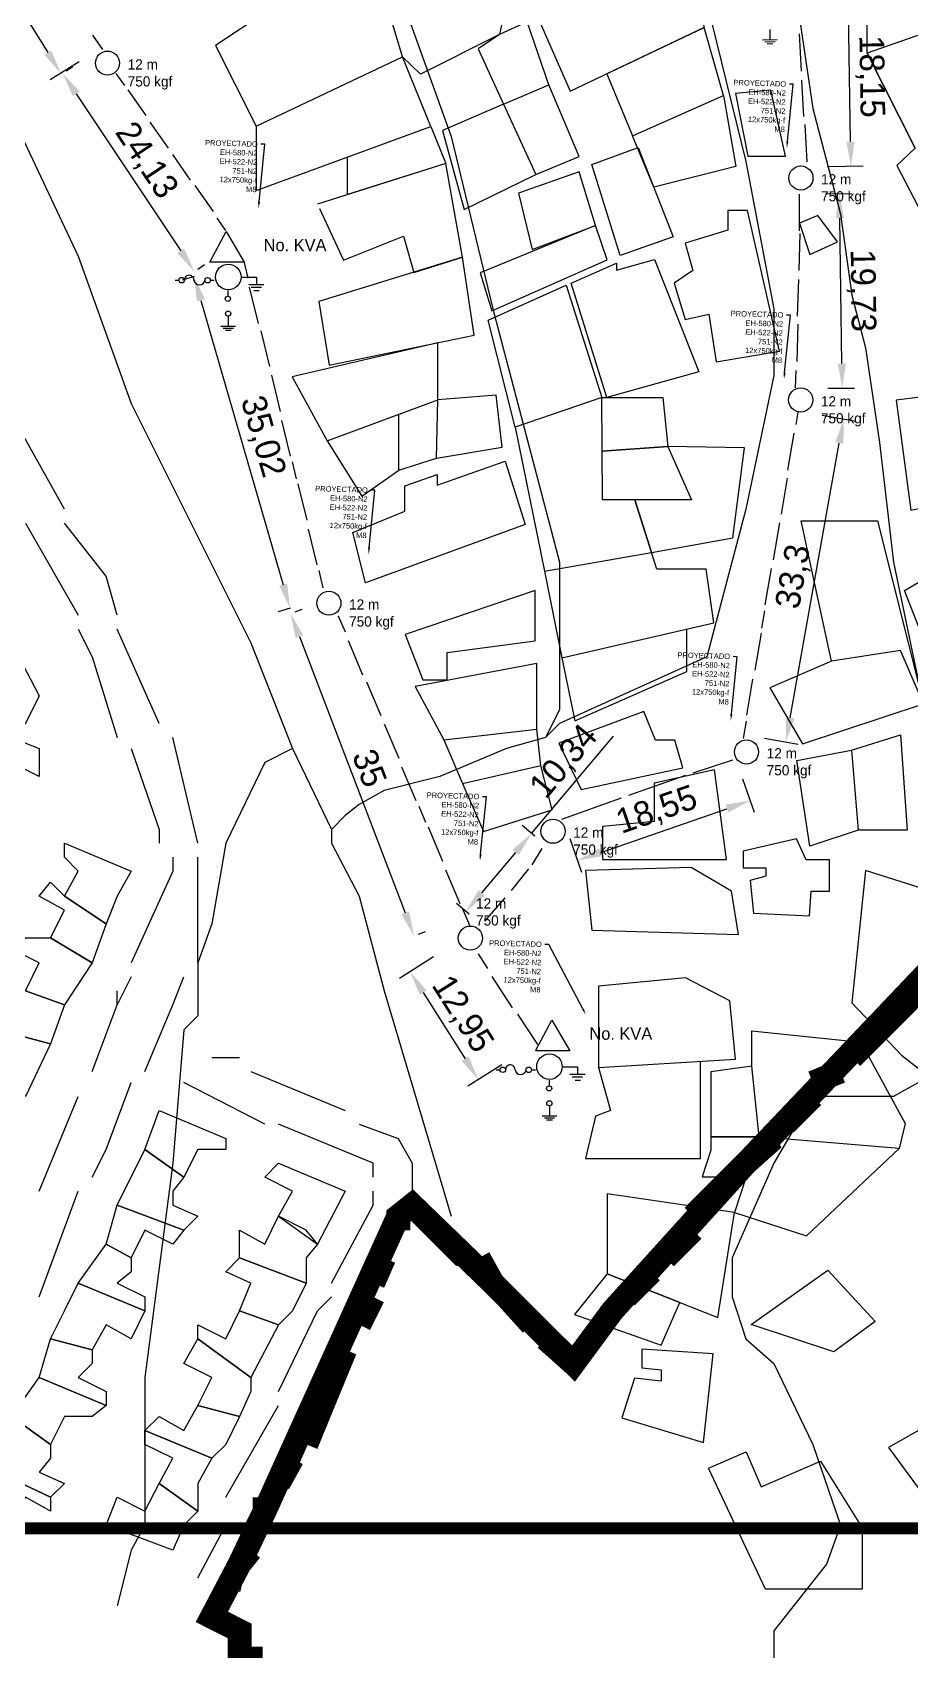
# Model space of a CAD drawing. Header units: millimetres. Extents: x -3588 to 75209, y -3737 to 38254.
# Drawn here: x 28435.8 to 28524.9, y 5341 to 5505.2 of the extents above; entities that cross this region are included whole.
import ezdxf
from ezdxf import colors
from ezdxf.entities.mleader import LeaderData, LeaderLine
from ezdxf.math import Vec2, Vec3

# ---------------------------------------------------------------- set-up
doc = ezdxf.new("R2010")
doc.units = ezdxf.units.MM
doc.linetypes.add('CONTINUA', pattern=[0])
doc.layers.add('Mancheta', color=255, linetype='Continuous')
doc.layers.add('P', color=253, linetype='Continuous')
doc.dimstyles.new('ISO-25', dxfattribs={"dimtxt": 2.5, "dimasz": 2.5, "dimexe": 1.25, "dimexo": 0.625, "dimtad": 1, "dimtxsty": 'Standard', "dimcen": 2.5, "dimadec": 0, "dimazin": 0, "dimtfac": 1, "dimtmove": 0, "dimatfit": 3, "dimfxl": 1, "dimarcsym": 0})

# ---------------------------------------------------------------- blocks, each defined once
blk = doc.blocks.new('*D145')
at = {"color": 0, "lineweight": -2, "transparency": 16777216}
for p, q in [((28426.4, 5524.92), (28423.48, 5523.1)), ((28425.86, 5521.64), (28437.39, 5503.11)), ((28440.57, 5502.15), (28437.65, 5500.33))]:
    blk.add_line(p, q, dxfattribs=at)
at = {"color": 0, "transparency": 16777216}
for points in [[(28426.22, 5521.86), (28425.51, 5521.42), (28424.54, 5523.76)], [(28437.74, 5503.33), (28437.04, 5502.89), (28438.71, 5500.99)]]:
    blk.add_solid(points, dxfattribs=at)
at = {"layer": 'Defpoints', "color": 0, "transparency": 16777216}
for p in [(28426.93, 5525.25), (28441.1, 5502.48), (28438.71, 5500.99)]:
    blk.add_point(p, dxfattribs=at)
at = {"color": 0, "transparency": 16777216, "insert": (28433.4, 5513.48), "char_height": 2.5, "attachment_point": 5, "rotation": 301.8892}
blk.add_mtext('26,82', dxfattribs=at)
blk = doc.blocks.new('*D146')
at = {"color": 0, "lineweight": -2, "transparency": 16777216}
for p, q in [((28439.26, 5501.24), (28439.94, 5501.69)), ((28440.28, 5498.92), (28450.88, 5482.99)), ((28452.62, 5481.14), (28453.3, 5481.6))]:
    blk.add_line(p, q, dxfattribs=at)
at = {"color": 0, "transparency": 16777216}
for points in [[(28440.63, 5499.15), (28439.93, 5498.69), (28438.9, 5501)], [(28451.23, 5483.22), (28450.53, 5482.76), (28452.26, 5480.9)]]:
    blk.add_solid(points, dxfattribs=at)
at = {"layer": 'Defpoints', "color": 0, "transparency": 16777216}
for p in [(28438.74, 5500.89), (28452.26, 5480.9), (28452.1, 5480.8)]:
    blk.add_point(p, dxfattribs=at)
at = {"color": 0, "transparency": 16777216, "insert": (28447.31, 5492.11), "char_height": 2.5, "attachment_point": 5, "rotation": 303.6315}
blk.add_mtext('24,13', dxfattribs=at)
blk = doc.blocks.new('*D147')
at = {"color": 0, "lineweight": -2, "transparency": 16777216}
for p, q in [((28452.26, 5480.38), (28451.04, 5480.02)), ((28452.93, 5477.97), (28461.28, 5449.13)), ((28462, 5446.74), (28460.77, 5446.38))]:
    blk.add_line(p, q, dxfattribs=at)
at = {"color": 0, "transparency": 16777216}
for points in [[(28453.34, 5478.09), (28452.53, 5477.85), (28452.24, 5480.37)], [(28461.68, 5449.25), (28460.88, 5449.02), (28461.97, 5446.73)]]:
    blk.add_solid(points, dxfattribs=at)
at = {"layer": 'Defpoints', "color": 0, "transparency": 16777216}
for p in [(28452.86, 5480.55), (28461.97, 5446.73), (28462.6, 5446.91)]:
    blk.add_point(p, dxfattribs=at)
at = {"color": 0, "transparency": 16777216, "insert": (28461.11, 5464.71), "char_height": 2.5, "width": 9.4878, "attachment_point": 5, "rotation": 286.1352}
blk.add_mtext('\\P35,02', dxfattribs=at)
blk = doc.blocks.new('*D148')
at = {"color": 0, "lineweight": -2, "transparency": 16777216}
for p, q in [((28462.48, 5446.37), (28463.21, 5446.65)), ((28462.93, 5443.87), (28473.66, 5415.85)), ((28475, 5413.68), (28475.72, 5413.96))]:
    blk.add_line(p, q, dxfattribs=at)
at = {"color": 0, "transparency": 16777216}
for points in [[(28463.32, 5444.01), (28462.54, 5443.72), (28462.04, 5446.2)], [(28474.05, 5416), (28473.27, 5415.7), (28474.55, 5413.51)]]:
    blk.add_solid(points, dxfattribs=at)
at = {"layer": 'Defpoints', "color": 0, "transparency": 16777216}
for p in [(28461.9, 5446.15), (28474.41, 5413.46), (28474.55, 5413.51)]:
    blk.add_point(p, dxfattribs=at)
at = {"color": 0, "transparency": 16777216, "insert": (28470.05, 5430.53), "char_height": 2.5, "attachment_point": 5, "rotation": 290.954}
blk.add_mtext('35', dxfattribs=at)
blk = doc.blocks.new('*D149')
at = {"color": 0, "lineweight": -2, "transparency": 16777216}
for p, q in [((28476.52, 5411.37), (28473.09, 5409.2)), ((28475.49, 5407.76), (28479.74, 5401.05)), ((28483.45, 5400.43), (28480.03, 5398.26))]:
    blk.add_line(p, q, dxfattribs=at)
at = {"color": 0, "transparency": 16777216}
for points in [[(28475.84, 5407.98), (28475.14, 5407.54), (28474.15, 5409.87)], [(28480.1, 5401.27), (28479.39, 5400.82), (28481.08, 5398.93)]]:
    blk.add_solid(points, dxfattribs=at)
at = {"layer": 'Defpoints', "color": 0, "transparency": 16777216}
for p in [(28477.04, 5411.71), (28483.98, 5400.77), (28481.08, 5398.93)]:
    blk.add_point(p, dxfattribs=at)
at = {"color": 0, "transparency": 16777216, "insert": (28479.38, 5405.52), "char_height": 2.5, "attachment_point": 5, "rotation": 302.3685}
blk.add_mtext('12,95', dxfattribs=at)
blk = doc.blocks.new('*D150')
at = {"color": 0, "lineweight": -2, "transparency": 16777216}
for p, q in [((28486.48, 5423.89), (28494.8, 5433.77)), ((28486.81, 5423.61), (28485.52, 5424.7)), ((28481.43, 5417.89), (28484.87, 5421.98)), ((28480.15, 5415.7), (28478.86, 5416.79))]:
    blk.add_line(p, q, dxfattribs=at)
at = {"color": 0, "transparency": 16777216}
for points in [[(28484.55, 5422.25), (28485.19, 5421.71), (28486.48, 5423.89)], [(28481.11, 5418.16), (28481.75, 5417.62), (28479.82, 5415.98)]]:
    blk.add_solid(points, dxfattribs=at)
at = {"layer": 'Defpoints', "color": 0, "transparency": 16777216}
for p in [(28486.48, 5423.89), (28487.29, 5423.21), (28480.63, 5415.3)]:
    blk.add_point(p, dxfattribs=at)
at = {"color": 0, "transparency": 16777216, "insert": (28489.85, 5431.13), "char_height": 2.5, "attachment_point": 5, "rotation": 49.9081}
blk.add_mtext('10,34', dxfattribs=at)
blk = doc.blocks.new('*D151')
at = {"color": 0, "lineweight": -2, "transparency": 16777216}
for p, q in [((28507.89, 5429.45), (28509.07, 5426.05)), ((28493.5, 5421.98), (28506.3, 5426.41)), ((28490.37, 5423.38), (28491.54, 5419.98))]:
    blk.add_line(p, q, dxfattribs=at)
at = {"color": 0, "transparency": 16777216}
for points in [[(28506.16, 5426.81), (28506.43, 5426.02), (28508.66, 5427.23)], [(28493.36, 5422.37), (28493.63, 5421.59), (28491.14, 5421.16)]]:
    blk.add_solid(points, dxfattribs=at)
at = {"layer": 'Defpoints', "color": 0, "transparency": 16777216}
for p in [(28507.69, 5430.04), (28508.66, 5427.23), (28490.16, 5423.97)]:
    blk.add_point(p, dxfattribs=at)
at = {"color": 0, "transparency": 16777216, "insert": (28499.22, 5426.17), "char_height": 2.5, "attachment_point": 5, "rotation": 19.0946}
blk.add_mtext('18,55', dxfattribs=at)
blk = doc.blocks.new('*D152')
at = {"color": 0, "lineweight": -2, "transparency": 16777216}
for p, q in [((28515.98, 5466.34), (28519.39, 5465.73)), ((28512.73, 5435.63), (28517.71, 5463.49)), ((28510.11, 5433.56), (28513.52, 5432.95))]:
    blk.add_line(p, q, dxfattribs=at)
at = {"color": 0, "transparency": 16777216}
for points in [[(28517.3, 5463.57), (28518.12, 5463.42), (28518.16, 5465.95)], [(28512.32, 5435.7), (28513.14, 5435.56), (28512.29, 5433.17)]]:
    blk.add_solid(points, dxfattribs=at)
at = {"layer": 'Defpoints', "color": 0, "transparency": 16777216}
for p in [(28515.37, 5466.45), (28518.16, 5465.95), (28509.5, 5433.67)]:
    blk.add_point(p, dxfattribs=at)
at = {"color": 0, "transparency": 16777216, "insert": (28513.17, 5449.93), "char_height": 2.5, "attachment_point": 5, "rotation": 79.8511}
blk.add_mtext('33,3', dxfattribs=at)
blk = doc.blocks.new('*D153')
at = {"color": 0, "lineweight": -2, "transparency": 16777216}
for p, q in [((28516.29, 5488.78), (28518.97, 5488.81)), ((28517.96, 5471.56), (28517.76, 5486.3)), ((28516.56, 5469.05), (28519.25, 5469.08))]:
    blk.add_line(p, q, dxfattribs=at)
at = {"color": 0, "transparency": 16777216}
for points in [[(28518.18, 5486.3), (28517.34, 5486.29), (28517.72, 5488.8)], [(28518.38, 5471.57), (28517.55, 5471.56), (28518, 5469.07)]]:
    blk.add_solid(points, dxfattribs=at)
at = {"layer": 'Defpoints', "color": 0, "transparency": 16777216}
for p in [(28515.67, 5488.77), (28517.72, 5488.8), (28515.94, 5469.04)]:
    blk.add_point(p, dxfattribs=at)
at = {"color": 0, "transparency": 16777216, "insert": (28519.94, 5478.96), "char_height": 2.5, "attachment_point": 5, "rotation": 270.7912}
blk.add_mtext('19,73', dxfattribs=at)
blk = doc.blocks.new('*D154')
at = {"color": 0, "lineweight": -2, "transparency": 16777216}
for p, q in [((28516.2, 5509.69), (28519.86, 5509.75)), ((28518.85, 5494.08), (28518.65, 5507.23)), ((28516.47, 5491.54), (28520.13, 5491.6))]:
    blk.add_line(p, q, dxfattribs=at)
at = {"color": 0, "transparency": 16777216}
for points in [[(28519.06, 5507.23), (28518.23, 5507.22), (28518.61, 5509.73)], [(28519.26, 5494.08), (28518.43, 5494.07), (28518.88, 5491.58)]]:
    blk.add_solid(points, dxfattribs=at)
at = {"layer": 'Defpoints', "color": 0, "transparency": 16777216}
for p in [(28515.57, 5509.68), (28518.61, 5509.73), (28515.85, 5491.53)]:
    blk.add_point(p, dxfattribs=at)
at = {"color": 0, "transparency": 16777216, "insert": (28520.83, 5500.68), "char_height": 2.5, "attachment_point": 5, "rotation": 270.8686}
blk.add_mtext('18,15', dxfattribs=at)

msp = doc.modelspace()

# ---------------------------------------------------------------- linework, layer by layer
at = {"color": 10}
for p, q in [((28442.968, 5503.409), (28441.95, 5504.868)), ((28511.418, 5504.39), (28509.923, 5504.373)), ((28511.187, 5504.182), (28510.161, 5504.171)), ((28510.969, 5503.979), (28510.378, 5503.973)), ((28510.661, 5505.432), (28510.672, 5504.382)), ((28513.862, 5501.217), (28513.653, 5504.992)), ((28445.217, 5499.749), (28444.346, 5500.997)), ((28447.375, 5496.738), (28445.56, 5499.339)), ((28514.108, 5496.61), (28513.903, 5500.313)), ((28449.629, 5493.393), (28447.778, 5496.045)), ((28514.451, 5492.026), (28514.242, 5495.801)), ((28451.88, 5490.153), (28450.065, 5492.755)), ((28454.192, 5486.974), (28452.342, 5489.625)), ((28513.653, 5485.032), (28513.676, 5488.741)), ((28455.459, 5485.051), (28454.589, 5486.299)), ((28453.862, 5481.899), (28455.489, 5484.954)), ((28455.489, 5484.954), (28457.311, 5481.834)), ((28513.632, 5480.982), (28513.752, 5484.761)), ((28457.311, 5481.834), (28453.81, 5481.834)), ((28457.271, 5481.944), (28457.69, 5480.214)), ((28450.314, 5480.01), (28450.699, 5480.01)), ((28453.889, 5480.011), (28454.278, 5480.011)), ((28457.091, 5480.325), (28458.567, 5480.323)), ((28457.782, 5479.568), (28459.331, 5479.567)), ((28457.835, 5479.311), (28458.725, 5475.636)), ((28458.026, 5479.294), (28459.069, 5479.294)), ((28458.567, 5480.323), (28458.568, 5479.589)), ((28513.476, 5476.372), (28513.594, 5480.079)), ((28455.665, 5478.971), (28455.67, 5478.394)), ((28458.315, 5478.965), (28458.842, 5478.964)), ((28455.7, 5476.364), (28455.711, 5475.314)), ((28456.457, 5475.322), (28454.963, 5475.305)), ((28456.226, 5475.115), (28455.201, 5475.103)), ((28456.008, 5474.911), (28455.418, 5474.905)), ((28459.005, 5474.865), (28459.878, 5471.261)), ((28513.419, 5471.776), (28513.54, 5475.554)), ((28460.083, 5470.38), (28460.973, 5466.705)), ((28513.262, 5469.087), (28513.319, 5470.866)), ((28513.513, 5466.598), (28513.308, 5465.378)), ((28461.118, 5465.779), (28461.992, 5462.175)), ((28513.086, 5464.49), (28512.458, 5460.762)), ((28462.192, 5461.582), (28462.611, 5459.853)), ((28512.411, 5459.943), (28511.795, 5456.286)), ((28462.777, 5459.353), (28463.668, 5455.679)), ((28463.813, 5454.752), (28464.686, 5451.148)), ((28511.636, 5455.396), (28511.008, 5451.667)), ((28464.886, 5450.555), (28465.305, 5448.826)), ((28510.777, 5450.759), (28510.161, 5447.102)), ((28510.111, 5446.478), (28509.816, 5444.724)), ((28466.874, 5445.97), (28467.568, 5444.331)), ((28467.858, 5443.463), (28469.333, 5439.982)), ((28509.772, 5444.199), (28509.144, 5440.47)), ((28469.734, 5439.266), (28471.18, 5435.851)), ((28508.913, 5439.562), (28508.297, 5435.905)), ((28471.525, 5435.015), (28473, 5431.534)), ((28508.248, 5435.281), (28507.952, 5433.527)), ((28473.293, 5430.644), (28474.74, 5427.229)), ((28475.034, 5426.677), (28475.728, 5425.038)), ((28475.973, 5424.572), (28477.448, 5421.091)), ((28477.742, 5420.201), (28479.189, 5416.786)), ((28479.482, 5416.234), (28480.176, 5414.595)), ((28481.048, 5411.671), (28482.021, 5410.182)), ((28482.461, 5409.379), (28484.53, 5406.215)), ((28485.051, 5405.581), (28487.081, 5402.477)), ((28486.917, 5401.913), (28488.544, 5404.969)), ((28488.544, 5404.969), (28490.365, 5401.848)), ((28490.365, 5401.848), (28486.864, 5401.848)), ((28482.905, 5399.917), (28483.289, 5399.917)), ((28486.48, 5399.917), (28486.868, 5399.917)), ((28488.255, 5398.877), (28488.26, 5398.3)), ((28489.681, 5400.231), (28491.158, 5400.229)), ((28490.372, 5399.474), (28491.921, 5399.473)), ((28490.616, 5399.2), (28491.66, 5399.2)), ((28490.906, 5398.871), (28491.433, 5398.871)), ((28491.158, 5400.229), (28491.159, 5399.495)), ((28488.291, 5396.27), (28488.302, 5395.22)), ((28489.048, 5395.228), (28487.553, 5395.212)), ((28488.817, 5395.021), (28487.791, 5395.009)), ((28488.598, 5394.818), (28488.008, 5394.811))]:
    msp.add_line(p, q, dxfattribs=at)
at = {"color": 1}
for p, q in [((28502.862, 5430.057), (28506.902, 5431.377)), ((28496.336, 5427.767), (28502.124, 5429.825)), ((28489.538, 5425.361), (28495.598, 5427.496)), ((28487.532, 5422.37), (28486.497, 5420.711)), ((28486.159, 5420.302), (28484.402, 5418.113)), ((28483.776, 5417.367), (28481.706, 5415.01))]:
    msp.add_line(p, q, dxfattribs=at)
at = {"color": 254}
for points in [[(28459.736, 5507.335), (28454.418, 5503.824), (28458.534, 5495.646), (28473.377, 5502.669), (28470.418, 5512.649)], [(28487.341, 5506.119), (28490.407, 5499.203), (28503.988, 5505.637), (28503.378, 5511.861)], [(28525.406, 5493.417), (28523.538, 5491.643), (28526.994, 5485.016), (28534.467, 5490.803), (28526.154, 5504.99), (28520.549, 5503.03), (28525.406, 5493.417), (28520.549, 5503.03), (28520.549, 5506.017), (28518.774, 5506.017), (28518.774, 5509.097), (28521.857, 5509.097), (28520.269, 5510.684), (28524.659, 5508.91), (28526.154, 5504.99)], [(28484.302, 5510.127), (28483.231, 5504.921), (28475.208, 5500.912), (28473.377, 5502.669)], [(28483.231, 5504.921), (28483.231, 5504.921), (28481.061, 5503.477), (28483.645, 5497.865), (28488.239, 5499.843), (28486.035, 5506.224), (28483.231, 5504.921)], [(28496.73, 5494.649), (28505.954, 5498.75), (28503.988, 5505.637), (28494.116, 5500.96), (28496.73, 5494.649)], [(28458.534, 5495.646), (28458.534, 5489.118), (28476.257, 5495.619), (28473.377, 5502.669)], [(28483.645, 5497.865), (28486.926, 5490.741), (28491.301, 5492.566), (28488.239, 5499.843)], [(28507.176, 5498.941), (28508.426, 5492.611), (28512.262, 5492.611), (28510.751, 5499.29), (28507.176, 5498.941)], [(28483.645, 5497.865), (28477.444, 5495.195), (28479.649, 5487.193), (28486.926, 5490.741)], [(28505.954, 5498.75), (28507.213, 5491.536), (28498.885, 5489.442), (28496.73, 5494.649)], [(28476.257, 5495.619), (28477.795, 5491.853), (28467.815, 5488.708), (28467.815, 5492.522)], [(28492.603, 5491.734), (28497.312, 5493.487), (28500.839, 5484.417), (28495.457, 5482.518), (28492.603, 5491.734)], [(28464.953, 5487.29), (28467.383, 5482.04), (28473.491, 5484.468), (28474.542, 5480.793), (28479.467, 5482.368), (28477.795, 5491.853), (28464.745, 5487.74)], [(28485.154, 5488.853), (28486.554, 5483.132), (28492.984, 5485.565), (28491.31, 5491.001), (28485.154, 5488.853)], [(28500.967, 5479.718), (28502.077, 5476.02), (28504.483, 5476.574), (28505.224, 5471.735), (28511.64, 5472.814), (28508.391, 5487.077), (28506.396, 5487.077), (28506.396, 5485.084), (28502.071, 5483.775), (28502.85, 5481.014), (28500.967, 5479.718)], [(28513.678, 5485.788), (28514.723, 5482.61), (28517.524, 5483.914), (28515.53, 5486.594), (28513.678, 5485.788)], [(28481.277, 5480.778), (28482.442, 5476.919), (28494.152, 5482.064), (28492.984, 5485.565), (28481.277, 5480.778)], [(28464.888, 5477.841), (28465.939, 5471.41), (28480.649, 5474.428), (28479.467, 5482.368), (28464.888, 5477.841)], [(28490.499, 5479.729), (28495.106, 5481.747), (28495.106, 5481.028), (28498.97, 5482.125), (28500.312, 5478.711), (28503.451, 5470.728), (28494.119, 5468.104), (28490.499, 5479.729)], [(28482.068, 5475.97), (28489.987, 5479.496), (28493.624, 5468.122), (28484.815, 5465.104), (28482.068, 5475.97)], [(28462.195, 5470.229), (28465.741, 5463.732), (28476.972, 5467.866), (28476.972, 5473.674), (28462.195, 5470.229)], [(28465.741, 5463.732), (28469.275, 5458.113), (28473.027, 5460.743), (28476.831, 5461.966), (28476.972, 5467.866)], [(28476.831, 5461.966), (28483.501, 5463.086), (28482.875, 5468.37), (28476.972, 5467.866)], [(28484.815, 5465.104), (28487.777, 5450.518), (28498.66, 5452.389), (28496.965, 5457.737), (28493.665, 5457.737), (28493.624, 5468.122)], [(28493.624, 5468.122), (28499.809, 5468.122), (28500.304, 5463.155), (28493.659, 5462.671), (28500.304, 5463.155), (28502.725, 5457.737), (28496.965, 5457.737), (28498.66, 5452.389), (28506.896, 5453.873), (28508.084, 5463.001), (28500.304, 5463.155)], [(28523.47, 5467.863), (28524.971, 5456.673), (28533.104, 5458.299), (28529.663, 5468.613), (28523.47, 5467.863)], [(28473.027, 5460.743), (28473.027, 5466.414)], [(28468.331, 5454.419), (28473.618, 5456.575), (28473.618, 5459.153), (28476.917, 5460.294), (28476.917, 5459.237), (28483.812, 5461.646), (28485.842, 5455.222), (28469.642, 5449.306), (28468.331, 5454.419)], [(28516.917, 5441.356), (28513.843, 5455.609), (28521.59, 5455.609), (28526.263, 5437.055)], [(28487.777, 5450.518), (28489.567, 5441.704), (28504.987, 5445.247), (28504.197, 5450.709), (28499.192, 5450.709), (28498.66, 5452.389)], [(28524.329, 5448.553), (28528.084, 5450.725), (28529.45, 5449.212), (28533.188, 5451.63), (28538.045, 5443.891), (28528.747, 5437.226), (28524.329, 5448.553)], [(28473.672, 5444.073), (28475.461, 5439.475), (28477.933, 5439.475), (28477.933, 5442.242), (28486.839, 5443.434), (28486.839, 5448.544), (28473.672, 5444.073)], [(28489.567, 5441.704), (28490.865, 5435.31), (28502.226, 5440.329), (28502.226, 5444.613)], [(28516.917, 5441.356), (28510.646, 5438.653), (28513.966, 5433.001), (28526.263, 5437.055), (28523.927, 5442.462), (28516.917, 5441.356)], [(28474.664, 5438.789), (28477.573, 5433.405), (28487.025, 5434.473), (28487.025, 5441.14), (28474.664, 5438.789)], [(28489.265, 5433.055), (28491.526, 5428.349), (28501.826, 5430.545), (28501.01, 5433.369), (28499.063, 5433.369), (28497.869, 5436.255), (28489.265, 5433.055)], [(28477.573, 5433.405), (28479.488, 5428.979), (28487.411, 5430.789), (28487.025, 5434.473)], [(28518.945, 5432.345), (28523.905, 5433.905), (28524.609, 5424.239), (28519.619, 5424.239)], [(28513.404, 5431.305), (28518.945, 5432.345), (28519.619, 5424.239), (28514.72, 5422.617), (28513.404, 5431.305)], [(28479.488, 5428.979), (28481.602, 5424.094), (28488.573, 5426.304), (28487.411, 5430.789)], [(28493.665, 5424.593), (28493.665, 5421.261), (28506.251, 5421.261), (28505.06, 5430.346), (28498.906, 5428.997), (28498.906, 5425.109), (28493.665, 5424.593)], [(28508.648, 5419.126), (28509.014, 5415.809), (28514.668, 5415.528), (28514.865, 5418.058), (28516.722, 5418.058), (28516.722, 5421.221), (28514.328, 5421.221), (28513.349, 5423.349), (28507.939, 5422.083), (28507.939, 5420.416), (28510.241, 5420.416), (28510.241, 5419.553), (28508.648, 5419.126)], [(28491.957, 5420.15), (28492.582, 5414.097), (28507.482, 5413.643), (28506.768, 5418.047), (28502.678, 5420.427), (28491.957, 5420.15)], [(28520.354, 5420.151), (28518.988, 5406.729), (28524.024, 5401.407), (28528.436, 5397.971), (28530.371, 5416.966), (28520.354, 5420.151)], [(28493.29, 5408.418), (28493.29, 5400.155), (28507.185, 5400.994), (28506.597, 5406.908), (28502.106, 5409.257), (28493.29, 5408.418)], [(28508.841, 5400.3), (28508.841, 5403.863), (28519.878, 5402.718), (28524.377, 5394.49), (28523.783, 5391.945), (28509.562, 5393.132)], [(28493.29, 5400.155), (28494.493, 5395.805), (28492.965, 5395.211), (28491.946, 5390.927), (28503.62, 5390.927), (28503.62, 5400.778)], [(28504.681, 5399.707), (28504.681, 5391.775), (28503.789, 5389.061), (28508.247, 5389.061), (28509.562, 5393.132), (28504.681, 5393.132), (28509.562, 5393.132), (28508.841, 5400.3), (28504.681, 5399.707)], [(28508.247, 5389.061), (28507.078, 5385.444), (28514.384, 5383.096), (28523.783, 5391.945)], [(28494.166, 5387.347), (28494.166, 5379.217), (28490.822, 5375.096), (28499.627, 5371.978), (28501.522, 5376.321), (28494.166, 5379.217), (28505.369, 5374.807), (28507.078, 5385.444), (28494.166, 5387.347)], [(28508.779, 5374.079), (28516.56, 5379.605), (28521.341, 5374.391), (28517.154, 5371.331), (28508.779, 5374.079)], [(28499.62, 5369.505), (28499.62, 5368.356), (28496.938, 5368.652), (28495.656, 5364.625), (28503.922, 5362.134), (28504.919, 5371.104), (28497.68, 5371.574), (28497.68, 5369.691), (28499.62, 5369.505)], [(28522.706, 5361.601), (28527.712, 5354.812), (28532.899, 5357.267), (28529.441, 5365.42), (28522.706, 5361.601)], [(28504.432, 5359.502), (28508.255, 5361.159), (28509.775, 5357.615), (28515.809, 5360.238), (28520.015, 5353.469), (28520.015, 5347.254), (28510.213, 5347.254), (28504.432, 5359.502)]]:
    msp.add_lwpolyline(points, dxfattribs=at)
at = {"color": 10}
for centre, radius in [((28443.45, 5502.035), 1.222), ((28513.812, 5490.381), 1.222), ((28455.709, 5480.339), 1.294), ((28450.976, 5480.018), 0.276), ((28453.613, 5480.014), 0.276), ((28455.67, 5478.13), 0.263), ((28455.694, 5476.624), 0.26), ((28513.789, 5467.866), 1.222), ((28465.917, 5447.253), 1.222), ((28508.291, 5432.162), 1.222), ((28488.658, 5424.119), 1.222), ((28480.272, 5413.282), 1.222), ((28488.3, 5400.246), 1.294), ((28483.566, 5399.924), 0.276), ((28486.203, 5399.92), 0.276), ((28488.261, 5398.036), 0.263), ((28488.285, 5396.53), 0.26)]:
    msp.add_circle(centre, radius, dxfattribs=at)
for centre, radius, start, end in [((28451.732, 5480.039), 0.481, 356.0473, 179.98075), ((28452.774, 5480.105), 0.571, 190.00363, 350.3175), ((28484.322, 5399.945), 0.481, 356.0473, 179.98075), ((28485.364, 5400.011), 0.571, 190.00363, 350.3175)]:
    msp.add_arc(centre, radius, start, end, dxfattribs=at)
at = {"layer": 'P', "color": 254}
for points in [[(28456.856, 5550.206), (28460.809, 5534.123), (28463.626, 5528.473), (28470.411, 5516.342), (28472.956, 5509.557), (28478.317, 5494.593), (28482.542, 5477.101), (28489.328, 5451.415), (28489.328, 5444.63), (28489.328, 5436.452), (28487.903, 5433.619)], [(28491.856, 5536.667), (28500.05, 5517.751), (28504.275, 5508.149), (28508.228, 5492.065), (28511.061, 5477.101), (28511.061, 5470.332), (28508.228, 5456.777), (28504.275, 5441.813), (28489.328, 5435.044), (28487.903, 5433.619)], [(28421.568, 5524.52), (28430.882, 5502.787), (28440.484, 5482.463), (28445.846, 5467.499), (28457.993, 5443.222), (28462.218, 5432.499)], [(28518.967, 5509.557), (28513.605, 5507.028), (28515.014, 5497.426), (28517.83, 5486.704), (28518.967, 5478.51), (28520.375, 5473.148), (28521.783, 5463.546), (28523.192, 5451.415), (28525.736, 5439.269)], [(28439.076, 5456.777), (28433.715, 5466.379)], [(28435.123, 5455.368), (28440.484, 5446.054)], [(28444.437, 5446.054), (28443.301, 5450.007), (28439.076, 5455.368)], [(28435.123, 5435.044), (28433.715, 5433.619), (28436.532, 5432.499), (28436.532, 5429.682), (28433.715, 5431.091), (28429.762, 5433.619), (28433.715, 5443.222), (28436.532, 5437.86), (28435.123, 5435.044)], [(28440.484, 5444.63), (28441.893, 5441.813), (28444.437, 5433.619)], [(28448.678, 5435.044), (28444.437, 5444.63)], [(28452.631, 5422.897), (28450.087, 5433.619)], [(28487.903, 5433.619), (28483.951, 5432.499), (28477.181, 5429.682), (28471.532, 5428.258), (28469.003, 5426.85), (28467.579, 5425.729), (28466.17, 5424.305)], [(28462.218, 5432.499), (28459.401, 5431.091), (28455.448, 5422.897), (28454.04, 5414.719), (28452.631, 5410.766), (28452.631, 5405.405), (28451.207, 5403.98), (28450.087, 5390.441), (28447.254, 5368.708), (28447.254, 5356.561), (28447.254, 5353.745), (28445.846, 5351.2), (28444.437, 5345.551)], [(28445.846, 5432.499), (28448.678, 5424.305), (28448.678, 5422.897)], [(28462.218, 5432.499), (28466.17, 5424.305)], [(28466.17, 5424.305), (28466.17, 5422.897), (28469.003, 5417.536), (28471.532, 5407.933), (28478.317, 5385.08)], [(28444.437, 5417.536), (28443.301, 5414.719), (28439.076, 5417.536), (28440.484, 5420.08), (28439.076, 5421.488), (28439.076, 5422.897), (28445.846, 5420.08), (28444.437, 5417.536)], [(28450.087, 5421.488), (28450.087, 5420.08), (28445.846, 5410.766)], [(28452.631, 5410.766), (28452.631, 5414.719), (28452.631, 5421.488)], [(28439.076, 5417.536), (28443.301, 5414.719), (28441.893, 5410.766), (28437.668, 5413.295), (28439.076, 5416.127), (28436.532, 5417.536), (28437.668, 5418.944), (28439.076, 5417.536)], [(28437.668, 5413.295), (28441.893, 5410.766), (28439.076, 5406.525), (28435.123, 5407.933), (28436.532, 5410.766), (28433.715, 5412.174), (28435.123, 5413.295), (28437.668, 5413.295)], [(28435.123, 5407.933), (28439.076, 5406.525), (28437.668, 5402.572), (28432.307, 5403.98), (28433.715, 5406.525), (28432.307, 5407.933), (28432.307, 5409.358), (28435.123, 5407.933)], [(28445.846, 5409.358), (28444.437, 5406.525)], [(28447.254, 5399.755), (28450.087, 5406.525), (28451.207, 5409.358)], [(28444.437, 5406.525), (28444.437, 5407.933)], [(28432.307, 5403.98), (28437.668, 5402.572), (28435.123, 5397.211), (28430.882, 5399.755), (28432.307, 5402.572), (28429.762, 5403.98), (28430.882, 5405.405), (28432.307, 5403.98)], [(28441.893, 5399.755), (28444.437, 5406.525)], [(28454.04, 5401.164), (28456.856, 5401.164)], [(28457.993, 5399.755), (28467.579, 5395.803)], [(28436.532, 5387.609), (28440.484, 5397.211)], [(28441.893, 5389.033), (28443.301, 5391.85), (28445.846, 5398.619)], [(28459.401, 5394.394), (28451.207, 5398.619)], [(28525.736, 5398.619), (28523.192, 5397.211), (28515.014, 5397.211), (28511.061, 5390.441), (28506.82, 5380.839), (28506.82, 5376.886), (28508.228, 5372.645), (28511.061, 5370.117), (28515.014, 5361.923), (28517.83, 5353.745), (28516.422, 5349.792), (28511.061, 5343.006), (28511.061, 5340.19)], [(28455.448, 5391.85), (28454.04, 5391.85), (28452.631, 5391.85), (28451.207, 5389.033), (28447.254, 5391.85), (28448.678, 5395.803), (28455.448, 5392.97), (28455.448, 5391.85)], [(28470.411, 5389.033), (28470.411, 5390.441), (28460.809, 5394.394)], [(28469.003, 5394.394), (28472.956, 5392.97), (28474.364, 5390.441), (28474.364, 5389.033), (28474.364, 5386.2)], [(28450.087, 5387.609), (28450.087, 5386.2), (28452.631, 5385.08), (28451.207, 5383.656), (28444.437, 5386.2), (28447.254, 5391.85), (28451.207, 5389.033), (28450.087, 5387.609)], [(28463.626, 5383.656), (28460.809, 5385.08), (28462.218, 5387.609), (28459.401, 5389.033), (28460.809, 5390.441), (28467.579, 5387.609), (28464.762, 5382.247), (28463.626, 5383.656)], [(28436.532, 5376.886), (28440.484, 5387.609)], [(28466.17, 5378.294), (28470.411, 5386.2), (28470.411, 5387.609)], [(28451.207, 5383.656), (28450.087, 5382.247), (28447.254, 5383.656), (28445.846, 5380.839), (28443.301, 5382.247), (28444.437, 5386.2), (28451.207, 5383.656)], [(28463.626, 5380.839), (28463.626, 5378.294), (28456.856, 5380.839), (28456.856, 5383.656), (28459.401, 5382.247), (28460.809, 5385.08), (28464.762, 5382.247), (28463.626, 5380.839)], [(28474.364, 5385.08), (28472.956, 5385.08), (28469.003, 5375.478)], [(28445.846, 5379.431), (28444.437, 5378.294), (28447.254, 5376.886), (28447.254, 5375.478), (28440.484, 5378.294), (28443.301, 5382.247), (28445.846, 5380.839), (28445.846, 5379.431)], [(28462.218, 5375.478), (28460.809, 5374.069), (28456.856, 5375.478), (28457.993, 5378.294), (28455.448, 5379.431), (28456.856, 5380.839), (28463.626, 5378.294), (28462.218, 5375.478)], [(28439.076, 5375.478), (28440.484, 5378.294), (28447.254, 5375.478), (28445.846, 5372.645), (28443.301, 5374.069), (28441.893, 5371.525), (28437.668, 5372.645), (28439.076, 5375.478)], [(28460.809, 5367.284), (28464.762, 5375.478), (28466.17, 5376.886)], [(28452.631, 5372.645), (28452.631, 5374.069), (28455.448, 5372.645), (28456.856, 5375.478), (28460.809, 5374.069), (28457.993, 5368.708), (28452.631, 5372.645)], [(28441.893, 5370.117), (28440.484, 5368.708), (28443.301, 5367.284), (28443.301, 5365.876), (28436.532, 5368.708), (28437.668, 5372.645), (28441.893, 5371.525), (28441.893, 5370.117)], [(28457.993, 5367.284), (28456.856, 5364.755), (28452.631, 5365.876), (28454.04, 5368.708), (28451.207, 5370.117), (28452.631, 5372.645), (28457.993, 5368.708), (28457.993, 5367.284)], [(28469.003, 5374.069), (28464.762, 5367.284), (28463.626, 5364.755)], [(28441.893, 5364.755), (28439.076, 5364.755), (28437.668, 5361.923), (28433.715, 5364.755), (28436.532, 5368.708), (28443.301, 5365.876), (28441.893, 5364.755)], [(28437.668, 5360.514), (28436.532, 5359.106), (28439.076, 5357.97), (28437.668, 5356.561), (28432.307, 5359.106), (28433.715, 5364.755), (28437.668, 5361.923), (28437.668, 5360.514)], [(28455.448, 5361.923), (28454.04, 5360.514), (28447.254, 5363.331), (28448.678, 5364.755), (28451.207, 5363.331), (28452.631, 5365.876), (28456.856, 5364.755), (28455.448, 5361.923)], [(28455.448, 5356.561), (28460.809, 5365.876)], [(28452.631, 5357.97), (28452.631, 5355.153), (28448.678, 5357.97), (28450.087, 5360.514), (28447.254, 5361.923), (28447.254, 5363.331), (28454.04, 5360.514), (28452.631, 5357.97)], [(28463.626, 5363.331), (28459.401, 5353.745)], [(28430.882, 5357.97), (28432.307, 5359.106), (28437.668, 5356.561), (28437.668, 5355.153), (28435.123, 5356.561), (28433.715, 5353.745), (28429.762, 5355.153), (28430.882, 5357.97)], [(28451.207, 5353.745), (28450.087, 5351.2), (28443.301, 5353.745), (28444.437, 5356.561), (28447.254, 5355.153), (28448.678, 5357.97), (28452.631, 5355.153), (28451.207, 5353.745)], [(28452.631, 5348.384), (28455.448, 5353.745)], [(28457.993, 5352.32), (28456.856, 5346.959)]]:
    msp.add_lwpolyline(points, dxfattribs=at)
for points, const_width in [([(28529.977, 5413.295), (28508.228, 5390.441), (28494.689, 5375.478), (28490.736, 5370.117), (28482.542, 5378.294), (28474.364, 5386.2), (28472.956, 5385.08), (28459.401, 5355.153), (28456.856, 5349.792), (28454.04, 5344.431), (28456.856, 5343.006), (28456.856, 5340.19), (28457.993, 5340.19), (28457.993, 5337.645)], 2.417), ([(28529.977, 5413.295), (28508.228, 5390.441), (28494.689, 5375.478), (28490.736, 5370.117), (28482.542, 5378.294), (28474.364, 5386.2), (28472.956, 5385.08), (28459.401, 5355.153), (28456.856, 5349.792), (28454.04, 5344.431), (28456.856, 5343.006), (28456.856, 5340.19)], 1.2), ([(28527.145, 5409.358), (28518.967, 5401.164)], 2.417), ([(28517.83, 5399.755), (28515.014, 5398.619)], 2.417), ([(28515.014, 5397.211), (28512.181, 5394.394)], 2.417), ([(28511.061, 5392.97), (28508.228, 5390.441), (28502.867, 5385.08)], 2.417), ([(28479.726, 5380.839), (28474.364, 5386.2), (28472.956, 5385.08), (28472.956, 5383.656)], 2.417), ([(28502.867, 5383.656), (28500.05, 5380.839)], 2.417), ([(28471.532, 5380.839), (28470.411, 5378.294)], 2.417), ([(28482.542, 5378.294), (28481.134, 5380.839)], 2.417), ([(28498.642, 5379.431), (28496.097, 5376.886)], 2.417), ([(28470.411, 5376.886), (28469.003, 5374.069)], 2.417), ([(28486.495, 5374.069), (28483.951, 5376.886)], 2.417), ([(28494.689, 5375.478), (28490.736, 5370.117), (28487.903, 5372.645)], 2.417), ([(28467.579, 5371.525), (28463.626, 5361.923)], 2.417), ([(28462.218, 5360.514), (28460.809, 5357.97)], 2.417), ([(28459.401, 5356.561), (28459.401, 5355.153), (28457.993, 5352.32)], 2.417), ([(20585.112, 5353.404), (35785.743, 5353.404)], 1.2), ([(28457.993, 5351.2), (28456.856, 5349.792), (28454.04, 5344.431), (28456.856, 5343.006)], 2.417), ([(28456.856, 5341.598), (28456.856, 5340.19), (28457.993, 5340.19), (28457.993, 5337.645)], 2.417)]:
    msp.add_lwpolyline(points, dxfattribs=dict(at, const_width=const_width))

# ---------------------------------------------------------------- texts
at = {"color": 10, "attachment_point": 1}
for s, width, gutter_width, insert, char_height in [('12 m^J750 kgf ', 21.10344, 5.166, (28445.498, 5502.419), 1.03321), ('12 m^J750 kgf ', 21.10344, 5.166, (28515.859, 5490.766), 1.03321), ('No. KVA', 17.75852, 6.215, (28459.296, 5484.199), 1.243), ('12 m^J750 kgf ', 21.10344, 5.166, (28515.837, 5468.25), 1.03321), ('12 m^J750 kgf ', 21.10344, 5.166, (28467.965, 5447.637), 1.03321), ('12 m^J750 kgf ', 21.10344, 5.166, (28510.339, 5432.546), 1.03321), ('12 m^J750 kgf ', 21.10344, 5.166, (28490.706, 5424.503), 1.03321), ('12 m^J750 kgf ', 21.10344, 5.166, (28480.841, 5417.311), 1.03321), ('No. KVA', 17.75852, 6.215, (28492.351, 5404.214), 1.243)]:
    msp.add_mtext_dynamic_manual_height_columns(s, width=width, gutter_width=gutter_width, heights=[0], dxfattribs=dict(at, insert=insert, char_height=char_height))

# ---------------------------------------------------------------- dimensions: what is measured, and where the dimension line sits
at = {"color": 1}
for p1, p2, distance, picture, middle in [((28426.93, 5525.248), (28441.098, 5502.476), -2.812, '*D145', (28433.395, 5513.477)), ((28515.85, 5491.531), (28515.574, 5509.68), -3.034, '*D154', (28520.829, 5500.683)), ((28438.736, 5500.892), (28452.102, 5480.797), 0.194, '*D146', (28447.315, 5492.106)), ((28515.939, 5469.037), (28515.667, 5488.768), -2.058, '*D153', (28519.944, 5478.959)), ((28509.497, 5433.669), (28515.366, 5466.452), -2.834, '*D152', (28513.17, 5449.929)), ((28461.896, 5446.146), (28474.413, 5413.46), 0.152, '*D148', (28470.047, 5430.528)), ((28480.627, 5415.298), (28487.288, 5423.211), 1.06, '*D150', (28489.848, 5431.132)), ((28490.164, 5423.97), (28507.689, 5430.037), -2.97, '*D151', (28499.217, 5426.165)), ((28477.045, 5411.706), (28483.977, 5400.769), -3.428, '*D149', (28479.375, 5405.518))]:
    dim = msp.add_aligned_dim(p1=p1, p2=p2, distance=distance, dimstyle='ISO-25', dxfattribs=at)
    dim.commit()
    dim.dimension.update_dxf_attribs({"geometry": picture, "text_midpoint": middle})
dim = msp.add_aligned_dim(p1=(28452.864, 5480.552), p2=(28462.596, 5446.911), distance=-0.649, text='\\P<>', dimstyle='ISO-25', dxfattribs=at)
dim.commit()
dim.dimension.update_dxf_attribs({"geometry": '*D147', "text_midpoint": (28461.109, 5464.709)})

# ---------------------------------------------------------------- leaders
at = {"layer": 'Mancheta', "color": 1, "linetype": 'CONTINUA'}
ml = msp.add_multileader_mtext('Standard', dxfattribs=at)
ml.set_content('PROYECTADO\\PEH-580-N2\\PEH-522-N2\\P751-N2    \\P12x750kg-f\\PM8', color=1)
ml.set_leader_properties()
ml.build(insert=Vec2(0, 0))
ml.multileader.update_dxf_attribs({"arrow_head_size": 0.648})
ctx = ml.context
ctx.base_point, ctx.char_height, ctx.arrow_head_size, ctx.landing_gap_size, ctx.plane_origin, ctx.plane_x_axis, ctx.plane_y_axis = Vec3(28506.647, 5500.074), 0.5529, 0.648, 0.324, Vec3(28510.076, 5509.279), Vec3(0.9996111, -0.027885), Vec3(0.027885, 0.9996111)
ctx.text_align_type = 2
notes = []
notes.append((ctx, [(0, (1, 1, 0), (28513.039, 5499.896), (-0.9996111, 0.027885), 0.401, [(0, [(28512.378, 5493.424)], 0, [])])]))
ctx.mtext.insert, ctx.mtext.text_direction, ctx.mtext.rotation, ctx.mtext.alignment, ctx.mtext.flow_direction = Vec3(28512.322, 5500.197), Vec3(0.9996111, -0.027885), 6.2552967, 3, 5
ml = msp.add_multileader_mtext('Standard', dxfattribs=at)
ml.set_content('PROYECTADO\\PEH-580-N2\\PEH-522-N2\\P751-N2    \\P12x750kg-f\\PM8', color=1)
ml.set_leader_properties()
ml.build(insert=Vec2(0, 0))
ml.multileader.update_dxf_attribs({"arrow_head_size": 0.648})
ctx = ml.context
ctx.base_point, ctx.char_height, ctx.arrow_head_size, ctx.landing_gap_size, ctx.plane_origin, ctx.plane_x_axis, ctx.plane_y_axis = Vec3(28453.037, 5493.977), 0.5529, 0.648, 0.324, Vec3(28456.466, 5503.182), Vec3(0.9996111, -0.027885), Vec3(0.027885, 0.9996111)
ctx.text_align_type = 2
notes.append((ctx, [(0, (1, 1, 0), (28459.428, 5493.799), (-0.9996111, 0.027885), 0.401, [(0, [(28458.767, 5487.327)], 0, [])])]))
ctx.mtext.insert, ctx.mtext.text_direction, ctx.mtext.rotation, ctx.mtext.alignment, ctx.mtext.flow_direction = Vec3(28458.711, 5494.1), Vec3(0.9996111, -0.027885), 6.2552967, 3, 5
ml = msp.add_multileader_mtext('Standard', dxfattribs=at)
ml.set_content('PROYECTADO\\PEH-580-N2\\PEH-522-N2\\P751-N2    \\P12x750kg-f\\PM8', color=1)
ml.set_leader_properties()
ml.build(insert=Vec2(0, 0))
ml.multileader.update_dxf_attribs({"arrow_head_size": 0.648})
ctx = ml.context
ctx.base_point, ctx.char_height, ctx.arrow_head_size, ctx.landing_gap_size, ctx.plane_origin, ctx.plane_x_axis, ctx.plane_y_axis = Vec3(28506.363, 5476.647), 0.5529, 0.648, 0.324, Vec3(28509.792, 5485.852), Vec3(0.9996111, -0.027885), Vec3(0.027885, 0.9996111)
ctx.text_align_type = 2
notes.append((ctx, [(0, (1, 1, 0), (28512.755, 5476.469), (-0.9996111, 0.027885), 0.401, [(0, [(28512.093, 5469.996)], 0, [])])]))
ctx.mtext.insert, ctx.mtext.text_direction, ctx.mtext.rotation, ctx.mtext.alignment, ctx.mtext.flow_direction = Vec3(28512.038, 5476.77), Vec3(0.9996111, -0.027885), 6.2552967, 3, 5
ml = msp.add_multileader_mtext('Standard', dxfattribs=at)
ml.set_content('PROYECTADO\\PEH-580-N2\\PEH-522-N2\\P751-N2    \\P12x750kg-f\\PM8', color=1)
ml.set_leader_properties()
ml.build(insert=Vec2(0, 0))
ml.multileader.update_dxf_attribs({"arrow_head_size": 0.648})
ctx = ml.context
ctx.base_point, ctx.char_height, ctx.arrow_head_size, ctx.landing_gap_size, ctx.plane_origin, ctx.plane_x_axis, ctx.plane_y_axis = Vec3(28464.203, 5458.888), 0.5529, 0.648, 0.324, Vec3(28467.632, 5468.093), Vec3(0.9996111, -0.027885), Vec3(0.027885, 0.9996111)
ctx.text_align_type = 2
notes.append((ctx, [(0, (1, 1, 0), (28470.595, 5458.71), (-0.9996111, 0.027885), 0.401, [(0, [(28469.934, 5452.238)], 0, [])])]))
ctx.mtext.insert, ctx.mtext.text_direction, ctx.mtext.rotation, ctx.mtext.alignment, ctx.mtext.flow_direction = Vec3(28469.878, 5459.011), Vec3(0.9996111, -0.027885), 6.2552967, 3, 5
ml = msp.add_multileader_mtext('Standard', dxfattribs=at)
ml.set_content('PROYECTADO\\PEH-580-N2\\PEH-522-N2\\P751-N2    \\P12x750kg-f\\PM8', color=1)
ml.set_leader_properties()
ml.build(insert=Vec2(0, 0))
ml.multileader.update_dxf_attribs({"arrow_head_size": 0.648})
ctx = ml.context
ctx.base_point, ctx.char_height, ctx.arrow_head_size, ctx.landing_gap_size, ctx.plane_origin, ctx.plane_x_axis, ctx.plane_y_axis = Vec3(28500.964, 5442.006), 0.5529, 0.648, 0.324, Vec3(28504.393, 5451.211), Vec3(0.9996111, -0.027885), Vec3(0.027885, 0.9996111)
ctx.text_align_type = 2
notes.append((ctx, [(0, (1, 1, 0), (28507.355, 5441.828), (-0.9996111, 0.027885), 0.401, [(0, [(28506.694, 5435.356)], 0, [])])]))
ctx.mtext.insert, ctx.mtext.text_direction, ctx.mtext.rotation, ctx.mtext.alignment, ctx.mtext.flow_direction = Vec3(28506.638, 5442.129), Vec3(0.9996111, -0.027885), 6.2552967, 3, 5
ml = msp.add_multileader_mtext('Standard', dxfattribs=at)
ml.set_content('PROYECTADO\\PEH-580-N2\\PEH-522-N2\\P751-N2    \\P12x750kg-f\\PM8', color=1)
ml.set_leader_properties()
ml.build(insert=Vec2(0, 0))
ml.multileader.update_dxf_attribs({"arrow_head_size": 0.648})
ctx = ml.context
ctx.base_point, ctx.char_height, ctx.arrow_head_size, ctx.landing_gap_size, ctx.plane_origin, ctx.plane_x_axis, ctx.plane_y_axis = Vec3(28475.512, 5427.794), 0.5529, 0.648, 0.324, Vec3(28478.941, 5436.998), Vec3(0.9996111, -0.027885), Vec3(0.027885, 0.9996111)
ctx.text_align_type = 2
notes.append((ctx, [(0, (1, 1, 0), (28481.904, 5427.615), (-0.9996111, 0.027885), 0.401, [(0, [(28481.243, 5421.143)], 0, [])])]))
ctx.mtext.insert, ctx.mtext.text_direction, ctx.mtext.rotation, ctx.mtext.alignment, ctx.mtext.flow_direction = Vec3(28481.187, 5427.917), Vec3(0.9996111, -0.027885), 6.2552967, 3, 5
ml = msp.add_multileader_mtext('Standard', dxfattribs=at)
ml.set_content('PROYECTADO\\PEH-580-N2\\PEH-522-N2\\P751-N2    \\P12x750kg-f\\PM8', color=1)
ml.set_leader_properties()
ml.build(insert=Vec2(0, 0))
ml.multileader.update_dxf_attribs({"arrow_head_size": 0.648})
ctx = ml.context
ctx.base_point, ctx.char_height, ctx.arrow_head_size, ctx.landing_gap_size, ctx.plane_origin, ctx.plane_x_axis, ctx.plane_y_axis = Vec3(28481.853, 5412.799), 0.5529, 0.648, 0.324, Vec3(28489.686, 5421.386), Vec3(0.9996111, -0.027885), Vec3(0.027885, 0.9996111)
ctx.text_align_type = 2
notes.append((ctx, [(0, (1, 1, 0), (28488.244, 5412.62), (-0.9996111, 0.027885), 0.401, [(0, [(28491.987, 5405.531)], 0, [])])]))
ctx.mtext.insert, ctx.mtext.text_direction, ctx.mtext.rotation, ctx.mtext.width, ctx.mtext.alignment, ctx.mtext.flow_direction = Vec3(28487.527, 5412.922), Vec3(0.9996111, -0.027885), 6.2552967, 5.37864, 3, 5
for ctx, leaders in notes:
    for number, flags, end, landing, length, lines in leaders:
        leader = LeaderData()
        leader.index, (leader.has_last_leader_line, leader.has_dogleg_vector, leader.attachment_direction) = number, flags
        leader.last_leader_point, leader.dogleg_vector, leader.dogleg_length = Vec3(end), Vec3(landing), length
        for number, points, colour, breaks in lines:
            line = LeaderLine()
            line.index, line.vertices, line.color, line.breaks = number, Vec3.list(points), colors.encode_raw_color(colour), breaks
            leader.lines.append(line)
        ctx.leaders.append(leader)

doc.saveas('drawing.dxf')
